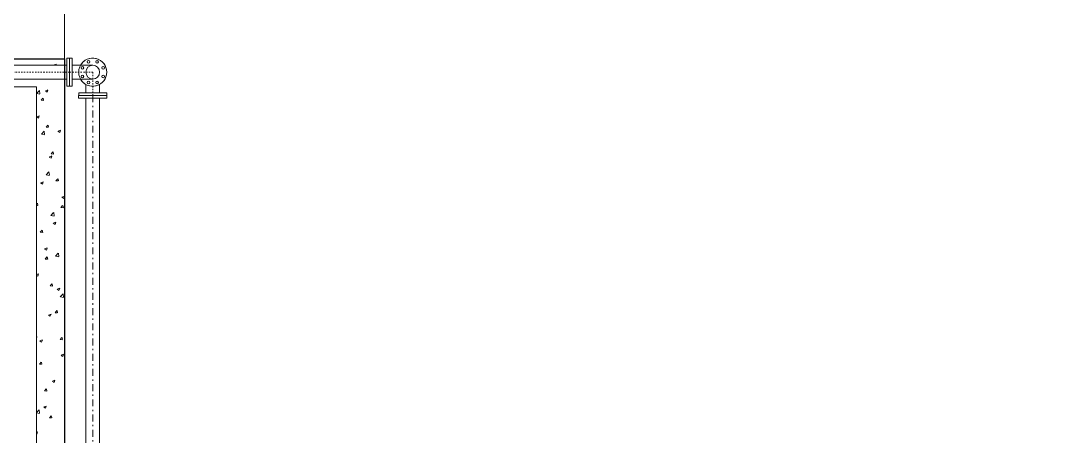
# Model space of a CAD drawing. Header units: millimetres. Extents: x -9869 to 940, y 100 to 694.
# Drawn here: x 417.6 to 493.4, y 407.7 to 437.7 of the extents above; entities that cross this region are included whole.
import ezdxf

# ---------------------------------------------------------------- set-up
doc = ezdxf.new("R2010")
doc.units = ezdxf.units.MM
doc.linetypes.add('SGC_DASHDOT', pattern=[1, 0.5, -0.25, 0, -0.25])
doc.layers.add('_incêndio 240', color=240, linetype='Continuous')
for name, color, linetype, lineweight in [('Alvenaria', 8, 'Continuous', 9), ('Aço 1020', 6, 'Continuous', 9), ('PAREDE', 7, 'Continuous', 9), ('SGC-Conexoes (Furos)', 9, 'Continuous', 5), ('SGC-Conexoes (Linhas Externas)', 6, 'Continuous', 9), ('SGC-EIXOS', 9, 'SGC_DASHDOT', 9), ('SGC-Tubos (Desenho Bifilar)', 6, 'Continuous', 9)]:
    doc.layers.add(name, color=color, linetype=linetype, lineweight=lineweight)

# ---------------------------------------------------------------- blocks, each defined once
blk = doc.blocks.new('BB-4-CB01-N10-D80-S0', base_point=(-215966.6, 252095.5))
at = {"layer": 'SGC-Conexoes (Furos)'}
for centre in [(-216040.5, 252126.1), (-215997.2, 252169.4), (-215935.9, 252169.4), (-215892.6, 252126.1), (-216040.5, 252064.9), (-215892.6, 252064.9), (-215997.2, 252021.6), (-215935.9, 252021.6)]:
    blk.add_circle(centre, 9.5, dxfattribs=at)
at = {"layer": 'SGC-Conexoes (Linhas Externas)'}
for p, q in [((-215820.6, 252144.5), (-215879.4, 252144.5)), ((-215820.6, 252046.5), (-215879.4, 252046.5))]:
    blk.add_line(p, q, dxfattribs=at)
blk.add_lwpolyline([(-215801.6, 252195.5), (-215820.6, 252195.5), (-215820.6, 251995.5), (-215801.6, 251995.5)], close=True, dxfattribs=at)
for radius in [100, 49]:
    blk.add_circle((-215966.6, 252095.5), radius, dxfattribs=at)
at = {"layer": 'SGC-EIXOS'}
blk.add_line((-215966.6, 252095.5), (-215801.6, 252095.5), dxfattribs=at)
blk = doc.blocks.new('BB-4-CC01-N10-D80-S0', base_point=(-221980.8, 241937.6))
at = {"layer": 'SGC-Conexoes (Furos)'}
for centre in [(-222011.4, 242011.5), (-221950.2, 242011.5), (-221906.9, 241968.2), (-221906.9, 241907), (-222011.4, 241863.7), (-221950.2, 241863.7)]:
    blk.add_ellipse(centre, major_axis=(-9.5, 0), ratio=1, dxfattribs=at)
at = {"layer": 'SGC-Conexoes (Linhas Externas)'}
for p, q in [((-222126.8, 241986.6), (-221980.8, 241986.6)), ((-222126.8, 241888.6), (-221980.8, 241888.6))]:
    blk.add_line(p, q, dxfattribs=at)
blk.add_lwpolyline([(-222145.8, 242037.6), (-222126.8, 242037.6), (-222126.8, 241837.6), (-222145.8, 241837.6)], close=True, dxfattribs=at)
for radius, start, end in [(100, 209.34058, 150.65942), (49, 270, 90)]:
    blk.add_arc((-221980.8, 241937.6), radius, start, end, dxfattribs=at)
at = {"layer": 'SGC-EIXOS'}
blk.add_line((-222145.8, 241937.6), (-221980.8, 241937.6), dxfattribs=at)
blk = doc.blocks.new('BB-1-CA06-N10-D80-S0-L609')
at = {"layer": 'SGC-EIXOS'}
blk.add_line((304.618, 0), (-304.618, 0), dxfattribs=at)
at = {"layer": 'SGC-Tubos (Desenho Bifilar)'}
for p, q in [((285.618, 49), (-285.618, 49)), ((285.618, -49), (-285.618, -49))]:
    blk.add_line(p, q, dxfattribs=at)
for points in [[(-304.618, -100), (-304.618, 100), (-285.618, 100), (-285.618, -100)], [(304.618, -100), (304.618, 100), (285.618, 100), (285.618, -100)]]:
    blk.add_lwpolyline(points, close=True, dxfattribs=at)

msp = doc.modelspace()

# ---------------------------------------------------------------- linework, layer by layer
at = {"layer": '_incêndio 240'}
msp.add_lwpolyline([(209.224, 434.963), (420.741, 434.963), (420.741, 404.479), (509.146, 404.479), (509.146, 407.527), (511.178, 407.527), (511.178, 392.285), (661.568, 392.285)], dxfattribs=at)
at = {"layer": 'Alvenaria'}
for p, q in [((419.979, 434.516), (420.16, 434.585)), ((418.716, 432.454), (418.917, 432.663)), ((418.951, 432.419), (418.923, 432.664)), ((419.351, 432.644), (419.532, 432.713)), ((419.477, 432.55), (419.53, 432.706)), ((418.72, 432.444), (418.95, 432.408)), ((419.04, 431.961), (419.165, 432.11)), ((419.04, 431.961), (419.194, 431.948)), ((419.218, 431.952), (419.188, 432.114)), ((419.348, 432.637), (419.476, 432.55)), ((418.72, 430.765), (418.848, 430.678)), ((418.723, 430.772), (418.904, 430.842)), ((418.849, 430.678), (418.902, 430.834)), ((419.058, 429.512), (419.259, 429.722)), ((419.293, 429.477), (419.265, 429.722)), ((419.398, 430.02), (419.523, 430.168)), ((419.398, 430.02), (419.552, 430.006)), ((419.576, 430.011), (419.546, 430.172)), ((420.261, 429.726), (420.389, 429.639)), ((420.264, 429.733), (420.445, 429.803)), ((420.39, 429.639), (420.442, 429.795)), ((419.062, 429.503), (419.292, 429.467)), ((419.756, 428.079), (419.881, 428.227)), ((419.934, 428.069), (419.904, 428.231)), ((419.633, 427.854), (419.761, 427.768)), ((419.636, 427.862), (419.817, 427.931)), ((419.756, 428.078), (419.911, 428.065)), ((419.762, 427.767), (419.814, 427.923)), ((419.4, 426.571), (419.601, 426.78)), ((419.636, 426.536), (419.607, 426.781)), ((419.005, 425.983), (419.133, 425.896)), ((419.008, 425.99), (419.189, 426.059)), ((419.134, 425.896), (419.186, 426.052)), ((419.404, 426.561), (419.634, 426.526)), ((420.114, 426.137), (420.239, 426.285)), ((420.114, 426.137), (420.269, 426.123)), ((420.292, 426.128), (420.262, 426.29)), ((418.709, 424.462), (418.746, 424.506)), ((418.709, 424.35), (418.776, 424.344)), ((418.799, 424.348), (418.769, 424.51)), ((420.473, 424.196), (420.597, 424.344)), ((420.545, 424.943), (420.674, 424.857)), ((420.549, 424.951), (420.729, 425.02)), ((420.65, 424.186), (420.621, 424.348)), ((420.675, 424.857), (420.727, 425.012)), ((419.742, 423.629), (419.943, 423.839)), ((419.747, 423.62), (419.976, 423.584)), ((419.978, 423.595), (419.949, 423.84)), ((420.473, 424.196), (420.627, 424.182)), ((419.917, 423.072), (420.046, 422.985)), ((419.921, 423.079), (420.101, 423.149)), ((420.047, 422.985), (420.099, 423.141)), ((418.979, 422.416), (419.104, 422.565)), ((418.979, 422.416), (419.134, 422.403)), ((419.157, 422.407), (419.127, 422.569)), ((419.289, 421.2), (419.418, 421.114)), ((419.293, 421.208), (419.473, 421.277)), ((419.338, 420.475), (419.462, 420.623)), ((419.419, 421.113), (419.471, 421.269)), ((419.515, 420.466), (419.486, 420.627)), ((420.084, 420.688), (420.285, 420.897)), ((420.089, 420.678), (420.318, 420.643)), ((420.32, 420.653), (420.291, 420.898)), ((419.338, 420.475), (419.492, 420.461)), ((418.709, 419.353), (418.845, 419.405)), ((418.709, 419.296), (418.79, 419.242)), ((418.791, 419.242), (418.843, 419.398)), ((419.696, 418.533), (419.82, 418.682)), ((419.696, 418.533), (419.85, 418.52)), ((419.874, 418.524), (419.844, 418.686)), ((420.202, 418.289), (420.33, 418.203)), ((420.205, 418.297), (420.386, 418.366)), ((420.331, 418.202), (420.384, 418.358)), ((420.426, 417.747), (420.627, 417.956)), ((420.431, 417.737), (420.661, 417.701)), ((420.662, 417.712), (420.634, 417.957)), ((419.574, 416.418), (419.702, 416.331)), ((419.577, 416.425), (419.758, 416.495)), ((419.703, 416.331), (419.756, 416.487)), ((420.054, 416.592), (420.178, 416.74)), ((420.054, 416.592), (420.208, 416.578)), ((420.232, 416.583), (420.202, 416.744)), ((418.739, 414.803), (418.709, 414.964)), ((418.709, 414.799), (418.715, 414.799)), ((418.946, 414.546), (419.074, 414.46)), ((418.949, 414.554), (419.13, 414.623)), ((419.075, 414.459), (419.128, 414.615)), ((420.412, 414.651), (420.536, 414.799)), ((420.412, 414.65), (420.566, 414.637)), ((420.59, 414.641), (420.56, 414.803)), ((418.919, 412.871), (419.043, 413.019)), ((419.097, 412.862), (419.067, 413.024)), ((420.487, 413.507), (420.615, 413.42)), ((420.49, 413.514), (420.671, 413.584)), ((420.616, 413.42), (420.668, 413.576)), ((418.919, 412.871), (419.073, 412.857)), ((419.859, 411.635), (419.987, 411.549)), ((419.862, 411.643), (420.043, 411.712)), ((419.988, 411.548), (420.04, 411.704)), ((419.277, 410.93), (419.401, 411.078)), ((419.277, 410.93), (419.431, 410.916)), ((419.455, 410.92), (419.425, 411.082)), ((418.709, 409.36), (418.899, 409.559)), ((418.709, 409.339), (418.933, 409.304)), ((418.934, 409.315), (418.906, 409.56)), ((419.231, 409.764), (419.359, 409.677)), ((419.234, 409.771), (419.415, 409.84)), ((419.36, 409.677), (419.412, 409.833)), ((419.635, 408.988), (419.759, 409.137)), ((419.635, 408.988), (419.789, 408.975)), ((419.813, 408.979), (419.783, 409.141)), ((418.709, 407.939), (418.787, 407.969)), ((418.709, 407.82), (418.731, 407.806)), ((418.732, 407.805), (418.784, 407.961))]:
    msp.add_line(p, q, dxfattribs=at)
at = {"layer": 'Aço 1020'}
msp.add_lwpolyline([(419.42, 351.639), (419.42, 350.928), (418.709, 350.928), (418.709, 432.931)], dxfattribs=at)
at = {"layer": 'PAREDE'}
for p, q in [((420.741, 475.613), (420.741, 399.398)), ((420.741, 434.963), (319.127, 434.963))]:
    msp.add_line(p, q, dxfattribs=at)
msp.add_lwpolyline([(376.031, 351.639), (376.031, 432.931), (418.709, 432.931)], dxfattribs=at)
at = {"layer": 'SGC-EIXOS'}
msp.add_line((422.774, 432.32), (422.774, 404.479), dxfattribs=at)
at = {"layer": 'SGC-Tubos (Desenho Bifilar)'}
for p, q in [((422.276, 432.127), (422.276, 404.479)), ((423.271, 432.127), (423.271, 404.479))]:
    msp.add_line(p, q, dxfattribs=at)
msp.add_lwpolyline([(423.79, 432.32), (421.757, 432.32), (421.757, 432.127), (423.79, 432.127)], close=True, dxfattribs=at)

# ---------------------------------------------------------------- block references
at = {"layer": 'SGC-Conexoes (Linhas Externas)', "xscale": 0.01016147392798765, "yscale": 0.01016147392798765, "zscale": 0.01016147392798765}
msp.add_blockref('BB-4-CC01-N10-D80-S0', (422.774, 433.997), dxfattribs=at)
at = {"layer": 'SGC-Conexoes (Linhas Externas)', "xscale": 0.01016147392798765, "yscale": 0.01016147392798765, "zscale": 0.01016147392798765, "rotation": 270}
msp.add_blockref('BB-4-CB01-N10-D80-S0', (422.774, 433.997), dxfattribs=at)
at = {"layer": 'SGC-Tubos (Desenho Bifilar)', "xscale": 0.01016147392798765, "yscale": 0.01016147392798765, "zscale": 0.01016147392798765}
msp.add_blockref('BB-1-CA06-N10-D80-S0-L609', (418.002, 433.997), dxfattribs=at)

doc.saveas('drawing.dxf')
